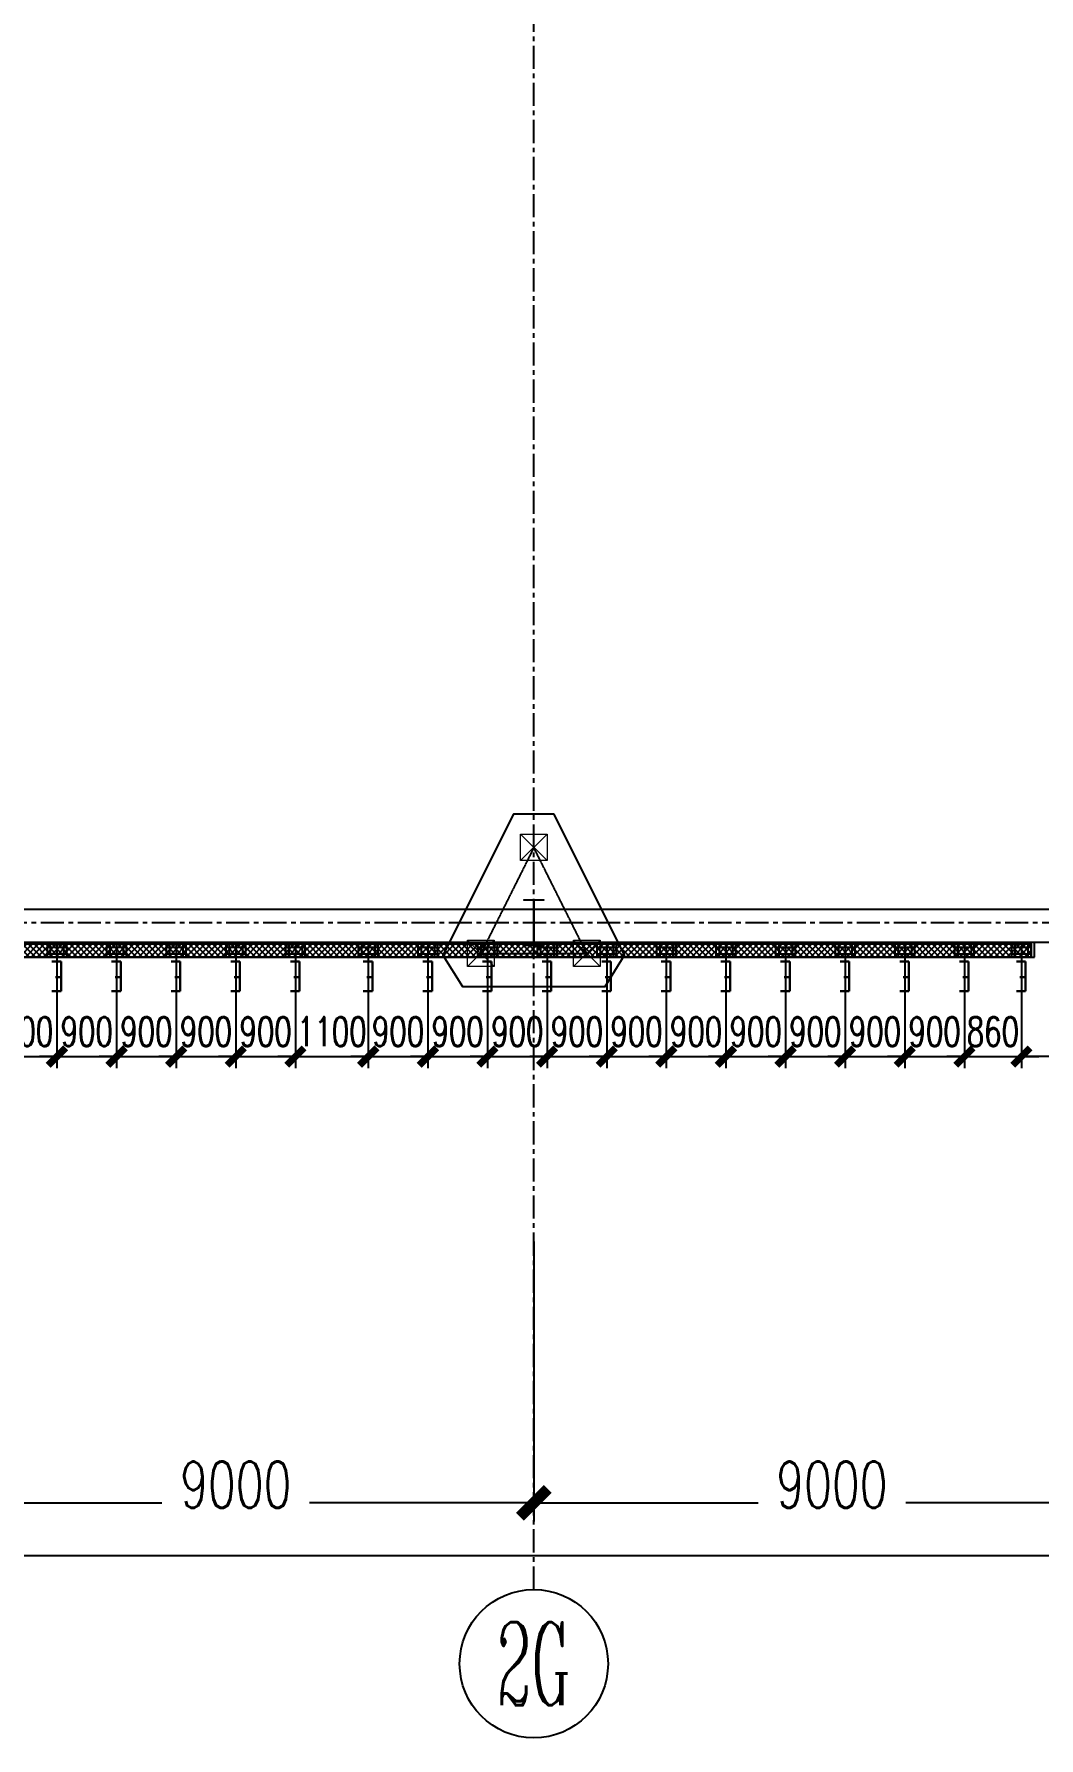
# Model space of a CAD drawing. Extents: x 782294 to 1727252, y -631030 to 17645.
# Drawn here: x 1113010 to 1128180, y -410193 to -384468 of the extents above; entities that cross this region are included whole.
import ezdxf
from ezdxf.enums import TextEntityAlignment as Align

# ---------------------------------------------------------------- set-up
doc = ezdxf.new("R2010")
doc.units = 0
doc.linetypes.add('CENTER', pattern=[2, 1.25, -0.25, 0.25, -0.25])
doc.layers.get('Defpoints').update_dxf_attribs({"color": 210})
for name, color, linetype in [('!ZN3-铝板幕墙-3', 3, 'Continuous'), ('2钢材断面', 2, 'Continuous'), ('30预埋件', 30, 'Continuous'), ('3符号', 3, 'Continuous'), ('40钢材投影', 40, 'Continuous'), ('ALT_CEN-0-30', 1, 'CENTER'), ('DIM', 173, 'Continuous'), ('DOTE', 1, 'CENTER'), ('S-BKL', 4, 'Continuous'), ('S-DOTE1', 140, 'CENTER'), ('S-HATCH1-W', 252, 'Continuous'), ('结构轮廓线', 1, 'Continuous')]:
    doc.layers.add(name, color=color, linetype=linetype)
doc.layers.add('S-col', color=2, linetype='Continuous', lineweight=0)
doc.layers.add('S-zhuang', color=1, linetype='Continuous', lineweight=0)
doc.styles.add('_TCH_AXIS', font='COMPLEX', dxfattribs={"bigfont": 'GBCBIG'})
doc.styles.add('DHTEXT-1', font='romans.shx', dxfattribs={"width": 0.7, "bigfont": 'chinese.shx'})
doc.dimstyles.new('ZN175', dxfattribs={"dimscale": 175, "dimtxt": 2.5, "dimasz": 1.5, "dimexe": 1, "dimexo": 2, "dimgap": 0.9, "dimtad": 1, "dimdec": 0, "dimdsep": 46, "dimtxsty": 'DHTEXT-1', "dimblk": 'ARCHTICK', "dimcen": 2.5, "dimclrd": 173, "dimclre": 173, "dimclrt": 7, "dimazin": 2, "dimtfac": 1, "dimtdec": 0, "dimtix": 1, "dimtmove": 2, "dimatfit": 3, "dimfxl": 0, "dimtolj": 1, "dimtzin": 0, "dimarcsym": 0})
doc.dimstyles.new('ZN280', dxfattribs={"dimscale": 280, "dimtxt": 2.5, "dimasz": 1.5, "dimexe": 1, "dimexo": 2, "dimgap": 0.9, "dimtad": 1, "dimdec": 0, "dimdsep": 46, "dimtxsty": 'DHTEXT-1', "dimblk": 'ARCHTICK', "dimcen": 2.5, "dimclrd": 173, "dimclre": 173, "dimclrt": 7, "dimazin": 2, "dimtfac": 1, "dimtdec": 0, "dimtix": 1, "dimtmove": 2, "dimatfit": 3, "dimfxl": 0, "dimarcsym": 0})

# ---------------------------------------------------------------- blocks, each defined once
blk = doc.blocks.new('_ArchTick')
at = {"color": 0, "linetype": 'ByBlock', "const_width": 0.4}
blk.add_lwpolyline([(-0.5, -0.5), (0.5, 0.5)], dxfattribs=at)
blk = doc.blocks.new('*D1446')
at = {"layer": 'Defpoints', "color": 0, "ltscale": 2800, "transparency": 16777216}
for p in [(93300, -4250), (102300, -4250), (102300, -8759)]:
    blk.add_point(p, dxfattribs=at)
at = {"layer": 'DIM', "color": 173, "linetype": 'ByBlock', "lineweight": -2, "ltscale": 2800, "transparency": 16777216}
for p, q in [((93300, -4810), (93300, -9039)), ((102300, -4810), (102300, -9039)), ((93300, -8759), (96685, -8759)), ((102300, -8759), (98915, -8759))]:
    blk.add_line(p, q, dxfattribs=at)
at = {"layer": 'DIM', "color": 173, "lineweight": -2, "ltscale": 2800, "transparency": 16777216, "xscale": 420, "yscale": 420, "zscale": 420, "rotation": 180}
blk.add_blockref('_ArchTick', (93300, -8759), dxfattribs=at)
at = {"layer": 'DIM', "color": 173, "lineweight": -2, "ltscale": 2800, "transparency": 16777216, "xscale": 420, "yscale": 420, "zscale": 420}
blk.add_blockref('_ArchTick', (102300, -8759), dxfattribs=at)
at = {"layer": 'DIM', "color": 7, "ltscale": 2800, "transparency": 16777216, "insert": (97800, -8484), "char_height": 700, "attachment_point": 5, "style": 'DHTEXT-1'}
blk.add_mtext('9000', dxfattribs=at)
blk = doc.blocks.new('*D1447')
at = {"layer": 'Defpoints', "color": 0, "ltscale": 2800, "transparency": 16777216}
for p in [(102300, -4250), (111300, -4250), (111300, -8759)]:
    blk.add_point(p, dxfattribs=at)
at = {"layer": 'DIM', "color": 173, "linetype": 'ByBlock', "lineweight": -2, "ltscale": 2800, "transparency": 16777216}
for p, q in [((102300, -4810), (102300, -9039)), ((111300, -4810), (111300, -9039)), ((102300, -8759), (105685, -8759)), ((111300, -8759), (107915, -8759))]:
    blk.add_line(p, q, dxfattribs=at)
at = {"layer": 'DIM', "color": 173, "lineweight": -2, "ltscale": 2800, "transparency": 16777216, "xscale": 420, "yscale": 420, "zscale": 420, "rotation": 180}
blk.add_blockref('_ArchTick', (102300, -8759), dxfattribs=at)
at = {"layer": 'DIM', "color": 173, "lineweight": -2, "ltscale": 2800, "transparency": 16777216, "xscale": 420, "yscale": 420, "zscale": 420}
blk.add_blockref('_ArchTick', (111300, -8759), dxfattribs=at)
at = {"layer": 'DIM', "color": 7, "ltscale": 2800, "transparency": 16777216, "insert": (106800, -8484), "char_height": 700, "attachment_point": 5, "style": 'DHTEXT-1'}
blk.add_mtext('9000', dxfattribs=at)
blk = doc.blocks.new('*D1427')
at = {"layer": 'Defpoints', "color": 0, "ltscale": 2800, "transparency": 16777216}
for p in [(0, -4350), (156300, -4350), (156300, -9559)]:
    blk.add_point(p, dxfattribs=at)
at = {"layer": 'DIM', "color": 173, "linetype": 'ByBlock', "lineweight": -2, "ltscale": 2800, "transparency": 16777216}
for p, q in [((0, -4910), (0, -9839)), ((156300, -4910), (156300, -9839)), ((0, -9559), (76553, -9559)), ((156300, -9559), (79647, -9559))]:
    blk.add_line(p, q, dxfattribs=at)
at = {"layer": 'DIM', "color": 173, "lineweight": -2, "ltscale": 2800, "transparency": 16777216, "xscale": 420, "yscale": 420, "zscale": 420, "rotation": 180}
blk.add_blockref('_ArchTick', (0, -9559), dxfattribs=at)
at = {"layer": 'DIM', "color": 173, "lineweight": -2, "ltscale": 2800, "transparency": 16777216, "xscale": 420, "yscale": 420, "zscale": 420}
blk.add_blockref('_ArchTick', (156300, -9559), dxfattribs=at)
at = {"layer": 'DIM', "color": 7, "ltscale": 2800, "transparency": 16777216, "insert": (78100, -9284), "char_height": 700, "attachment_point": 5, "style": 'DHTEXT-1'}
blk.add_mtext('156300', dxfattribs=at)
blk = doc.blocks.new('卓越-轴号')
blk.add_circle((0, 0), 4)
at = {"color": 0, "style": '_TCH_AXIS', "width": 1.041667, "flags": 8}
blk.add_attdef('A', text='', height=4.48, dxfattribs=at).set_placement((-2, -2.24), (2, -2.24), align=Align.FIT)
blk = doc.blocks.new('20250913105916')
at = {"layer": '结构轮廓线', "color": 1, "ltscale": 500}
for p, q in [((109860, -520), (109860, -300)), ((88640, -520), (109860, -520))]:
    blk.add_line(p, q, dxfattribs=at)
blk = doc.blocks.new('20250902145151')
at = {"layer": '2钢材断面'}
for p, q in [((150, 100), (-150, 100)), ((-150, 100), (-150, -100)), ((150, -100), (150, 100)), ((-150, -100), (150, -100))]:
    blk.add_line(p, q, dxfattribs=at)
at = {"layer": '40钢材投影'}
for centre, radius in [((-100, 50), 10), ((-100, 50), 5), ((0, 50), 10), ((0, 50), 5), ((100, 50), 10), ((100, 50), 5), ((-100, -50), 10), ((-100, -50), 5), ((0, -50), 10), ((0, -50), 5), ((100, -50), 10), ((100, -50), 5)]:
    blk.add_circle(centre, radius, dxfattribs=at)
at = {"layer": 'ALT_CEN-0-30', "ltscale": 20}
for p, q in [((-150, 50), (150, 50)), ((-100, 100), (-100, -100)), ((0, 100), (0, -100)), ((100, 100), (100, -100)), ((-150, -50), (150, -50))]:
    blk.add_line(p, q, dxfattribs=at)
blk = doc.blocks.new('20250912153858')
at = {"ltscale": 50}
blk.add_blockref('20250902145151', (0, 100), dxfattribs=at)
at = {"layer": '30预埋件', "style": 'DHTEXT-1', "text_generation_flag": 6, "width": 0.55}
blk.add_attdef('B', (105, -65), '', height=450, dxfattribs=at)
blk = doc.blocks.new('20250913102643')
at = {"layer": '结构轮廓线', "ltscale": 500}
for p in [(95100, -520), (96000, -520), (96900, -520), (97800, -520), (98700, -520), (99800, -520), (100700, -520), (101600, -520), (102500, -520), (103400, -520), (104300, -520), (105200, -520), (106100, -520), (107000, -520), (107900, -520), (108800, -520), (109660, -520)]:
    blk.add_blockref('20250912153858', p, dxfattribs=at).add_auto_attribs({'B': 'E'})
blk = doc.blocks.new('*D838')
at = {"layer": 'Defpoints', "color": 0, "ltscale": 1750, "transparency": 16777216}
for p in [(1127055, -397877), (1127915, -397877), (1127915, -399906)]:
    blk.add_point(p, dxfattribs=at)
at = {"layer": 'DIM', "color": 173, "linetype": 'ByBlock', "lineweight": -2, "ltscale": 1750, "transparency": 16777216}
for p, q in [((1127055, -398227), (1127055, -400081)), ((1127915, -398227), (1127915, -400081)), ((1127055, -399906), (1126792, -399906)), ((1127055, -399906), (1127915, -399906)), ((1127915, -399906), (1128177, -399906))]:
    blk.add_line(p, q, dxfattribs=at)
at = {"layer": 'DIM', "color": 173, "lineweight": -2, "ltscale": 1750, "transparency": 16777216, "xscale": 262.5, "yscale": 262.5, "zscale": 262.5}
blk.add_blockref('_ArchTick', (1127055, -399906), dxfattribs=at)
at = {"layer": 'DIM', "color": 173, "lineweight": -2, "ltscale": 1750, "transparency": 16777216, "xscale": 262.5, "yscale": 262.5, "zscale": 262.5, "rotation": 180}
blk.add_blockref('_ArchTick', (1127915, -399906), dxfattribs=at)
at = {"layer": 'DIM', "color": 7, "ltscale": 1750, "transparency": 16777216, "insert": (1127485, -399529), "char_height": 437.5, "attachment_point": 5, "style": 'DHTEXT-1'}
blk.add_mtext('\\A1;860', dxfattribs=at)
blk = doc.blocks.new('*D839')
at = {"layer": 'Defpoints', "color": 0, "ltscale": 1750, "transparency": 16777216}
for p in [(1126155, -397877), (1127055, -397877), (1127055, -399906)]:
    blk.add_point(p, dxfattribs=at)
at = {"layer": 'DIM', "color": 173, "linetype": 'ByBlock', "lineweight": -2, "ltscale": 1750, "transparency": 16777216}
for p, q in [((1126155, -398227), (1126155, -400081)), ((1127055, -398227), (1127055, -400081)), ((1126155, -399906), (1125892, -399906)), ((1126155, -399906), (1127055, -399906)), ((1127055, -399906), (1127317, -399906))]:
    blk.add_line(p, q, dxfattribs=at)
at = {"layer": 'DIM', "color": 173, "lineweight": -2, "ltscale": 1750, "transparency": 16777216, "xscale": 262.5, "yscale": 262.5, "zscale": 262.5}
blk.add_blockref('_ArchTick', (1126155, -399906), dxfattribs=at)
at = {"layer": 'DIM', "color": 173, "lineweight": -2, "ltscale": 1750, "transparency": 16777216, "xscale": 262.5, "yscale": 262.5, "zscale": 262.5, "rotation": 180}
blk.add_blockref('_ArchTick', (1127055, -399906), dxfattribs=at)
at = {"layer": 'DIM', "color": 7, "ltscale": 1750, "transparency": 16777216, "insert": (1126605, -399529), "char_height": 437.5, "attachment_point": 5, "style": 'DHTEXT-1'}
blk.add_mtext('\\A1;900', dxfattribs=at)
blk = doc.blocks.new('*D840')
at = {"layer": 'Defpoints', "color": 0, "ltscale": 1750, "transparency": 16777216}
for p in [(1125255, -397877), (1126155, -397877), (1126155, -399906)]:
    blk.add_point(p, dxfattribs=at)
at = {"layer": 'DIM', "color": 173, "linetype": 'ByBlock', "lineweight": -2, "ltscale": 1750, "transparency": 16777216}
for p, q in [((1125255, -398227), (1125255, -400081)), ((1126155, -398227), (1126155, -400081)), ((1125255, -399906), (1124992, -399906)), ((1125255, -399906), (1126155, -399906)), ((1126155, -399906), (1126417, -399906))]:
    blk.add_line(p, q, dxfattribs=at)
at = {"layer": 'DIM', "color": 173, "lineweight": -2, "ltscale": 1750, "transparency": 16777216, "xscale": 262.5, "yscale": 262.5, "zscale": 262.5}
blk.add_blockref('_ArchTick', (1125255, -399906), dxfattribs=at)
at = {"layer": 'DIM', "color": 173, "lineweight": -2, "ltscale": 1750, "transparency": 16777216, "xscale": 262.5, "yscale": 262.5, "zscale": 262.5, "rotation": 180}
blk.add_blockref('_ArchTick', (1126155, -399906), dxfattribs=at)
at = {"layer": 'DIM', "color": 7, "ltscale": 1750, "transparency": 16777216, "insert": (1125705, -399529), "char_height": 437.5, "attachment_point": 5, "style": 'DHTEXT-1'}
blk.add_mtext('\\A1;900', dxfattribs=at)
blk = doc.blocks.new('*D841')
at = {"layer": 'Defpoints', "color": 0, "ltscale": 1750, "transparency": 16777216}
for p in [(1124355, -397877), (1125255, -397877), (1125255, -399906)]:
    blk.add_point(p, dxfattribs=at)
at = {"layer": 'DIM', "color": 173, "linetype": 'ByBlock', "lineweight": -2, "ltscale": 1750, "transparency": 16777216}
for p, q in [((1124355, -398227), (1124355, -400081)), ((1125255, -398227), (1125255, -400081)), ((1124355, -399906), (1124092, -399906)), ((1124355, -399906), (1125255, -399906)), ((1125255, -399906), (1125517, -399906))]:
    blk.add_line(p, q, dxfattribs=at)
at = {"layer": 'DIM', "color": 173, "lineweight": -2, "ltscale": 1750, "transparency": 16777216, "xscale": 262.5, "yscale": 262.5, "zscale": 262.5}
blk.add_blockref('_ArchTick', (1124355, -399906), dxfattribs=at)
at = {"layer": 'DIM', "color": 173, "lineweight": -2, "ltscale": 1750, "transparency": 16777216, "xscale": 262.5, "yscale": 262.5, "zscale": 262.5, "rotation": 180}
blk.add_blockref('_ArchTick', (1125255, -399906), dxfattribs=at)
at = {"layer": 'DIM', "color": 7, "ltscale": 1750, "transparency": 16777216, "insert": (1124805, -399529), "char_height": 437.5, "attachment_point": 5, "style": 'DHTEXT-1'}
blk.add_mtext('\\A1;900', dxfattribs=at)
blk = doc.blocks.new('*D842')
at = {"layer": 'Defpoints', "color": 0, "ltscale": 1750, "transparency": 16777216}
for p in [(1123455, -397877), (1124355, -397877), (1124355, -399906)]:
    blk.add_point(p, dxfattribs=at)
at = {"layer": 'DIM', "color": 173, "linetype": 'ByBlock', "lineweight": -2, "ltscale": 1750, "transparency": 16777216}
for p, q in [((1123455, -398227), (1123455, -400081)), ((1124355, -398227), (1124355, -400081)), ((1123455, -399906), (1123192, -399906)), ((1123455, -399906), (1124355, -399906)), ((1124355, -399906), (1124617, -399906))]:
    blk.add_line(p, q, dxfattribs=at)
at = {"layer": 'DIM', "color": 173, "lineweight": -2, "ltscale": 1750, "transparency": 16777216, "xscale": 262.5, "yscale": 262.5, "zscale": 262.5}
blk.add_blockref('_ArchTick', (1123455, -399906), dxfattribs=at)
at = {"layer": 'DIM', "color": 173, "lineweight": -2, "ltscale": 1750, "transparency": 16777216, "xscale": 262.5, "yscale": 262.5, "zscale": 262.5, "rotation": 180}
blk.add_blockref('_ArchTick', (1124355, -399906), dxfattribs=at)
at = {"layer": 'DIM', "color": 7, "ltscale": 1750, "transparency": 16777216, "insert": (1123905, -399529), "char_height": 437.5, "attachment_point": 5, "style": 'DHTEXT-1'}
blk.add_mtext('\\A1;900', dxfattribs=at)
blk = doc.blocks.new('*D843')
at = {"layer": 'Defpoints', "color": 0, "ltscale": 1750, "transparency": 16777216}
for p in [(1122555, -397877), (1123455, -397877), (1123455, -399906)]:
    blk.add_point(p, dxfattribs=at)
at = {"layer": 'DIM', "color": 173, "linetype": 'ByBlock', "lineweight": -2, "ltscale": 1750, "transparency": 16777216}
for p, q in [((1122555, -398227), (1122555, -400081)), ((1123455, -398227), (1123455, -400081)), ((1122555, -399906), (1122292, -399906)), ((1122555, -399906), (1123455, -399906)), ((1123455, -399906), (1123717, -399906))]:
    blk.add_line(p, q, dxfattribs=at)
at = {"layer": 'DIM', "color": 173, "lineweight": -2, "ltscale": 1750, "transparency": 16777216, "xscale": 262.5, "yscale": 262.5, "zscale": 262.5}
blk.add_blockref('_ArchTick', (1122555, -399906), dxfattribs=at)
at = {"layer": 'DIM', "color": 173, "lineweight": -2, "ltscale": 1750, "transparency": 16777216, "xscale": 262.5, "yscale": 262.5, "zscale": 262.5, "rotation": 180}
blk.add_blockref('_ArchTick', (1123455, -399906), dxfattribs=at)
at = {"layer": 'DIM', "color": 7, "ltscale": 1750, "transparency": 16777216, "insert": (1123005, -399529), "char_height": 437.5, "attachment_point": 5, "style": 'DHTEXT-1'}
blk.add_mtext('\\A1;900', dxfattribs=at)
blk = doc.blocks.new('*D844')
at = {"layer": 'Defpoints', "color": 0, "ltscale": 1750, "transparency": 16777216}
for p in [(1121655, -397877), (1122555, -397877), (1122555, -399906)]:
    blk.add_point(p, dxfattribs=at)
at = {"layer": 'DIM', "color": 173, "linetype": 'ByBlock', "lineweight": -2, "ltscale": 1750, "transparency": 16777216}
for p, q in [((1121655, -398227), (1121655, -400081)), ((1122555, -398227), (1122555, -400081)), ((1121655, -399906), (1121392, -399906)), ((1121655, -399906), (1122555, -399906)), ((1122555, -399906), (1122817, -399906))]:
    blk.add_line(p, q, dxfattribs=at)
at = {"layer": 'DIM', "color": 173, "lineweight": -2, "ltscale": 1750, "transparency": 16777216, "xscale": 262.5, "yscale": 262.5, "zscale": 262.5}
blk.add_blockref('_ArchTick', (1121655, -399906), dxfattribs=at)
at = {"layer": 'DIM', "color": 173, "lineweight": -2, "ltscale": 1750, "transparency": 16777216, "xscale": 262.5, "yscale": 262.5, "zscale": 262.5, "rotation": 180}
blk.add_blockref('_ArchTick', (1122555, -399906), dxfattribs=at)
at = {"layer": 'DIM', "color": 7, "ltscale": 1750, "transparency": 16777216, "insert": (1122105, -399529), "char_height": 437.5, "attachment_point": 5, "style": 'DHTEXT-1'}
blk.add_mtext('\\A1;900', dxfattribs=at)
blk = doc.blocks.new('*D845')
at = {"layer": 'Defpoints', "color": 0, "ltscale": 1750, "transparency": 16777216}
for p in [(1120755, -397877), (1121655, -397877), (1121655, -399906)]:
    blk.add_point(p, dxfattribs=at)
at = {"layer": 'DIM', "color": 173, "linetype": 'ByBlock', "lineweight": -2, "ltscale": 1750, "transparency": 16777216}
for p, q in [((1120755, -398227), (1120755, -400081)), ((1121655, -398227), (1121655, -400081)), ((1120755, -399906), (1120492, -399906)), ((1120755, -399906), (1121655, -399906)), ((1121655, -399906), (1121917, -399906))]:
    blk.add_line(p, q, dxfattribs=at)
at = {"layer": 'DIM', "color": 173, "lineweight": -2, "ltscale": 1750, "transparency": 16777216, "xscale": 262.5, "yscale": 262.5, "zscale": 262.5}
blk.add_blockref('_ArchTick', (1120755, -399906), dxfattribs=at)
at = {"layer": 'DIM', "color": 173, "lineweight": -2, "ltscale": 1750, "transparency": 16777216, "xscale": 262.5, "yscale": 262.5, "zscale": 262.5, "rotation": 180}
blk.add_blockref('_ArchTick', (1121655, -399906), dxfattribs=at)
at = {"layer": 'DIM', "color": 7, "ltscale": 1750, "transparency": 16777216, "insert": (1121205, -399529), "char_height": 437.5, "attachment_point": 5, "style": 'DHTEXT-1'}
blk.add_mtext('\\A1;900', dxfattribs=at)
blk = doc.blocks.new('*D846')
at = {"layer": 'Defpoints', "color": 0, "ltscale": 1750, "transparency": 16777216}
for p in [(1119855, -397877), (1120755, -397877), (1120755, -399906)]:
    blk.add_point(p, dxfattribs=at)
at = {"layer": 'DIM', "color": 173, "linetype": 'ByBlock', "lineweight": -2, "ltscale": 1750, "transparency": 16777216}
for p, q in [((1119855, -398227), (1119855, -400081)), ((1120755, -398227), (1120755, -400081)), ((1119855, -399906), (1119592, -399906)), ((1119855, -399906), (1120755, -399906)), ((1120755, -399906), (1121017, -399906))]:
    blk.add_line(p, q, dxfattribs=at)
at = {"layer": 'DIM', "color": 173, "lineweight": -2, "ltscale": 1750, "transparency": 16777216, "xscale": 262.5, "yscale": 262.5, "zscale": 262.5}
blk.add_blockref('_ArchTick', (1119855, -399906), dxfattribs=at)
at = {"layer": 'DIM', "color": 173, "lineweight": -2, "ltscale": 1750, "transparency": 16777216, "xscale": 262.5, "yscale": 262.5, "zscale": 262.5, "rotation": 180}
blk.add_blockref('_ArchTick', (1120755, -399906), dxfattribs=at)
at = {"layer": 'DIM', "color": 7, "ltscale": 1750, "transparency": 16777216, "insert": (1120305, -399529), "char_height": 437.5, "attachment_point": 5, "style": 'DHTEXT-1'}
blk.add_mtext('\\A1;900', dxfattribs=at)
blk = doc.blocks.new('*D847')
at = {"layer": 'Defpoints', "color": 0, "ltscale": 1750, "transparency": 16777216}
for p in [(1118955, -397877), (1119855, -397877), (1119855, -399906)]:
    blk.add_point(p, dxfattribs=at)
at = {"layer": 'DIM', "color": 173, "linetype": 'ByBlock', "lineweight": -2, "ltscale": 1750, "transparency": 16777216}
for p, q in [((1118955, -398227), (1118955, -400081)), ((1119855, -398227), (1119855, -400081)), ((1118955, -399906), (1118692, -399906)), ((1118955, -399906), (1119855, -399906)), ((1119855, -399906), (1120117, -399906))]:
    blk.add_line(p, q, dxfattribs=at)
at = {"layer": 'DIM', "color": 173, "lineweight": -2, "ltscale": 1750, "transparency": 16777216, "xscale": 262.5, "yscale": 262.5, "zscale": 262.5}
blk.add_blockref('_ArchTick', (1118955, -399906), dxfattribs=at)
at = {"layer": 'DIM', "color": 173, "lineweight": -2, "ltscale": 1750, "transparency": 16777216, "xscale": 262.5, "yscale": 262.5, "zscale": 262.5, "rotation": 180}
blk.add_blockref('_ArchTick', (1119855, -399906), dxfattribs=at)
at = {"layer": 'DIM', "color": 7, "ltscale": 1750, "transparency": 16777216, "insert": (1119405, -399529), "char_height": 437.5, "attachment_point": 5, "style": 'DHTEXT-1'}
blk.add_mtext('\\A1;900', dxfattribs=at)
blk = doc.blocks.new('*D848')
at = {"layer": 'Defpoints', "color": 0, "ltscale": 1750, "transparency": 16777216}
for p in [(1118055, -397877), (1118955, -397877), (1118955, -399906)]:
    blk.add_point(p, dxfattribs=at)
at = {"layer": 'DIM', "color": 173, "linetype": 'ByBlock', "lineweight": -2, "ltscale": 1750, "transparency": 16777216}
for p, q in [((1118055, -398227), (1118055, -400081)), ((1118955, -398227), (1118955, -400081)), ((1118055, -399906), (1117792, -399906)), ((1118055, -399906), (1118955, -399906)), ((1118955, -399906), (1119217, -399906))]:
    blk.add_line(p, q, dxfattribs=at)
at = {"layer": 'DIM', "color": 173, "lineweight": -2, "ltscale": 1750, "transparency": 16777216, "xscale": 262.5, "yscale": 262.5, "zscale": 262.5}
blk.add_blockref('_ArchTick', (1118055, -399906), dxfattribs=at)
at = {"layer": 'DIM', "color": 173, "lineweight": -2, "ltscale": 1750, "transparency": 16777216, "xscale": 262.5, "yscale": 262.5, "zscale": 262.5, "rotation": 180}
blk.add_blockref('_ArchTick', (1118955, -399906), dxfattribs=at)
at = {"layer": 'DIM', "color": 7, "ltscale": 1750, "transparency": 16777216, "insert": (1118505, -399529), "char_height": 437.5, "attachment_point": 5, "style": 'DHTEXT-1'}
blk.add_mtext('\\A1;900', dxfattribs=at)
blk = doc.blocks.new('*D849')
at = {"layer": 'Defpoints', "color": 0, "ltscale": 1750, "transparency": 16777216}
for p in [(1116955, -397877), (1118055, -397877), (1118055, -399906)]:
    blk.add_point(p, dxfattribs=at)
at = {"layer": 'DIM', "color": 173, "linetype": 'ByBlock', "lineweight": -2, "ltscale": 1750, "transparency": 16777216}
for p, q in [((1116955, -398227), (1116955, -400081)), ((1118055, -398227), (1118055, -400081)), ((1116955, -399906), (1116692, -399906)), ((1116955, -399906), (1118055, -399906)), ((1118055, -399906), (1118317, -399906))]:
    blk.add_line(p, q, dxfattribs=at)
at = {"layer": 'DIM', "color": 173, "lineweight": -2, "ltscale": 1750, "transparency": 16777216, "xscale": 262.5, "yscale": 262.5, "zscale": 262.5}
blk.add_blockref('_ArchTick', (1116955, -399906), dxfattribs=at)
at = {"layer": 'DIM', "color": 173, "lineweight": -2, "ltscale": 1750, "transparency": 16777216, "xscale": 262.5, "yscale": 262.5, "zscale": 262.5, "rotation": 180}
blk.add_blockref('_ArchTick', (1118055, -399906), dxfattribs=at)
at = {"layer": 'DIM', "color": 7, "ltscale": 1750, "transparency": 16777216, "insert": (1117505, -399529), "char_height": 437.5, "attachment_point": 5, "style": 'DHTEXT-1'}
blk.add_mtext('\\A1;1100', dxfattribs=at)
blk = doc.blocks.new('*D850')
at = {"layer": 'Defpoints', "color": 0, "ltscale": 1750, "transparency": 16777216}
for p in [(1116055, -397877), (1116955, -397877), (1116955, -399906)]:
    blk.add_point(p, dxfattribs=at)
at = {"layer": 'DIM', "color": 173, "linetype": 'ByBlock', "lineweight": -2, "ltscale": 1750, "transparency": 16777216}
for p, q in [((1116055, -398227), (1116055, -400081)), ((1116955, -398227), (1116955, -400081)), ((1116055, -399906), (1115792, -399906)), ((1116055, -399906), (1116955, -399906)), ((1116955, -399906), (1117217, -399906))]:
    blk.add_line(p, q, dxfattribs=at)
at = {"layer": 'DIM', "color": 173, "lineweight": -2, "ltscale": 1750, "transparency": 16777216, "xscale": 262.5, "yscale": 262.5, "zscale": 262.5}
blk.add_blockref('_ArchTick', (1116055, -399906), dxfattribs=at)
at = {"layer": 'DIM', "color": 173, "lineweight": -2, "ltscale": 1750, "transparency": 16777216, "xscale": 262.5, "yscale": 262.5, "zscale": 262.5, "rotation": 180}
blk.add_blockref('_ArchTick', (1116955, -399906), dxfattribs=at)
at = {"layer": 'DIM', "color": 7, "ltscale": 1750, "transparency": 16777216, "insert": (1116505, -399529), "char_height": 437.5, "attachment_point": 5, "style": 'DHTEXT-1'}
blk.add_mtext('\\A1;900', dxfattribs=at)
blk = doc.blocks.new('*D851')
at = {"layer": 'Defpoints', "color": 0, "ltscale": 1750, "transparency": 16777216}
for p in [(1115155, -397877), (1116055, -397877), (1116055, -399906)]:
    blk.add_point(p, dxfattribs=at)
at = {"layer": 'DIM', "color": 173, "linetype": 'ByBlock', "lineweight": -2, "ltscale": 1750, "transparency": 16777216}
for p, q in [((1115155, -398227), (1115155, -400081)), ((1116055, -398227), (1116055, -400081)), ((1115155, -399906), (1114892, -399906)), ((1115155, -399906), (1116055, -399906)), ((1116055, -399906), (1116317, -399906))]:
    blk.add_line(p, q, dxfattribs=at)
at = {"layer": 'DIM', "color": 173, "lineweight": -2, "ltscale": 1750, "transparency": 16777216, "xscale": 262.5, "yscale": 262.5, "zscale": 262.5}
blk.add_blockref('_ArchTick', (1115155, -399906), dxfattribs=at)
at = {"layer": 'DIM', "color": 173, "lineweight": -2, "ltscale": 1750, "transparency": 16777216, "xscale": 262.5, "yscale": 262.5, "zscale": 262.5, "rotation": 180}
blk.add_blockref('_ArchTick', (1116055, -399906), dxfattribs=at)
at = {"layer": 'DIM', "color": 7, "ltscale": 1750, "transparency": 16777216, "insert": (1115605, -399529), "char_height": 437.5, "attachment_point": 5, "style": 'DHTEXT-1'}
blk.add_mtext('\\A1;900', dxfattribs=at)
blk = doc.blocks.new('*D852')
at = {"layer": 'Defpoints', "color": 0, "ltscale": 1750, "transparency": 16777216}
for p in [(1114255, -397877), (1115155, -397877), (1115155, -399906)]:
    blk.add_point(p, dxfattribs=at)
at = {"layer": 'DIM', "color": 173, "linetype": 'ByBlock', "lineweight": -2, "ltscale": 1750, "transparency": 16777216}
for p, q in [((1114255, -398227), (1114255, -400081)), ((1115155, -398227), (1115155, -400081)), ((1114255, -399906), (1113992, -399906)), ((1114255, -399906), (1115155, -399906)), ((1115155, -399906), (1115417, -399906))]:
    blk.add_line(p, q, dxfattribs=at)
at = {"layer": 'DIM', "color": 173, "lineweight": -2, "ltscale": 1750, "transparency": 16777216, "xscale": 262.5, "yscale": 262.5, "zscale": 262.5}
blk.add_blockref('_ArchTick', (1114255, -399906), dxfattribs=at)
at = {"layer": 'DIM', "color": 173, "lineweight": -2, "ltscale": 1750, "transparency": 16777216, "xscale": 262.5, "yscale": 262.5, "zscale": 262.5, "rotation": 180}
blk.add_blockref('_ArchTick', (1115155, -399906), dxfattribs=at)
at = {"layer": 'DIM', "color": 7, "ltscale": 1750, "transparency": 16777216, "insert": (1114705, -399529), "char_height": 437.5, "attachment_point": 5, "style": 'DHTEXT-1'}
blk.add_mtext('\\A1;900', dxfattribs=at)
blk = doc.blocks.new('*D853')
at = {"layer": 'Defpoints', "color": 0, "ltscale": 1750, "transparency": 16777216}
for p in [(1113355, -397877), (1114255, -397877), (1114255, -399906)]:
    blk.add_point(p, dxfattribs=at)
at = {"layer": 'DIM', "color": 173, "linetype": 'ByBlock', "lineweight": -2, "ltscale": 1750, "transparency": 16777216}
for p, q in [((1113355, -398227), (1113355, -400081)), ((1114255, -398227), (1114255, -400081)), ((1113355, -399906), (1113092, -399906)), ((1113355, -399906), (1114255, -399906)), ((1114255, -399906), (1114517, -399906))]:
    blk.add_line(p, q, dxfattribs=at)
at = {"layer": 'DIM', "color": 173, "lineweight": -2, "ltscale": 1750, "transparency": 16777216, "xscale": 262.5, "yscale": 262.5, "zscale": 262.5}
blk.add_blockref('_ArchTick', (1113355, -399906), dxfattribs=at)
at = {"layer": 'DIM', "color": 173, "lineweight": -2, "ltscale": 1750, "transparency": 16777216, "xscale": 262.5, "yscale": 262.5, "zscale": 262.5, "rotation": 180}
blk.add_blockref('_ArchTick', (1114255, -399906), dxfattribs=at)
at = {"layer": 'DIM', "color": 7, "ltscale": 1750, "transparency": 16777216, "insert": (1113805, -399529), "char_height": 437.5, "attachment_point": 5, "style": 'DHTEXT-1'}
blk.add_mtext('\\A1;900', dxfattribs=at)
blk = doc.blocks.new('*D854')
at = {"layer": 'Defpoints', "color": 0, "ltscale": 1750, "transparency": 16777216}
for p in [(1112455, -397877), (1113355, -397877), (1113355, -399906)]:
    blk.add_point(p, dxfattribs=at)
at = {"layer": 'DIM', "color": 173, "linetype": 'ByBlock', "lineweight": -2, "ltscale": 1750, "transparency": 16777216}
for p, q in [((1112455, -398227), (1112455, -400081)), ((1113355, -398227), (1113355, -400081)), ((1112455, -399906), (1112192, -399906)), ((1112455, -399906), (1113355, -399906)), ((1113355, -399906), (1113617, -399906))]:
    blk.add_line(p, q, dxfattribs=at)
at = {"layer": 'DIM', "color": 173, "lineweight": -2, "ltscale": 1750, "transparency": 16777216, "xscale": 262.5, "yscale": 262.5, "zscale": 262.5}
blk.add_blockref('_ArchTick', (1112455, -399906), dxfattribs=at)
at = {"layer": 'DIM', "color": 173, "lineweight": -2, "ltscale": 1750, "transparency": 16777216, "xscale": 262.5, "yscale": 262.5, "zscale": 262.5, "rotation": 180}
blk.add_blockref('_ArchTick', (1113355, -399906), dxfattribs=at)
at = {"layer": 'DIM', "color": 7, "ltscale": 1750, "transparency": 16777216, "insert": (1112905, -399529), "char_height": 437.5, "attachment_point": 5, "style": 'DHTEXT-1'}
blk.add_mtext('\\A1;900', dxfattribs=at)
blk = doc.blocks.new('*D1478')
at = {"layer": 'Defpoints', "color": 0, "ltscale": 1750, "transparency": 16777216}
for p in [(1127915, -397877), (1130295, -397877), (1127915, -399906)]:
    blk.add_point(p, dxfattribs=at)
at = {"layer": 'DIM', "color": 173, "linetype": 'ByBlock', "lineweight": -2, "ltscale": 1750, "transparency": 16777216}
for p, q in [((1127915, -398227), (1127915, -400081)), ((1130295, -398227), (1130295, -400081)), ((1130295, -399906), (1127915, -399906))]:
    blk.add_line(p, q, dxfattribs=at)
at = {"layer": 'DIM', "color": 173, "lineweight": -2, "ltscale": 1750, "transparency": 16777216, "xscale": 262.5, "yscale": 262.5, "zscale": 262.5, "rotation": 180}
blk.add_blockref('_ArchTick', (1127915, -399906), dxfattribs=at)
at = {"layer": 'DIM', "color": 173, "lineweight": -2, "ltscale": 1750, "transparency": 16777216, "xscale": 262.5, "yscale": 262.5, "zscale": 262.5}
blk.add_blockref('_ArchTick', (1130295, -399906), dxfattribs=at)
at = {"layer": 'DIM', "color": 7, "ltscale": 1750, "transparency": 16777216, "insert": (1129105, -399529), "char_height": 437.5, "attachment_point": 5, "style": 'DHTEXT-1'}
blk.add_mtext('\\A1;2380', dxfattribs=at)
blk = doc.blocks.new('20250922145540')
at = {"layer": 'S-col'}
blk.add_lwpolyline([(-195790, 766820), (-195490, 766820), (-195490, 766808), (-195636, 766808), (-195636, 766132), (-195490, 766132), (-195490, 766120), (-195790, 766120), (-195790, 766132), (-195644, 766132), (-195644, 766808), (-195790, 766808)], close=True, dxfattribs=at)
blk = doc.blocks.new('S-ZHUANG-400')
at = {"layer": 'S-zhuang'}
for p, q in [((200, -200), (-200, 200)), ((-200, -200), (200, 200))]:
    blk.add_line(p, q, dxfattribs=at)
blk.add_lwpolyline([(-200, 200), (200, 200), (200, -200), (-200, -200)], close=True, dxfattribs=at)
blk = doc.blocks.new('CT3')
at = {"layer": 'S-DOTE1', "ltscale": 0.25}
for p, q in [((-101758, -257494), (-101758, -257614)), ((-101698, -257554), (-101818, -257554))]:
    blk.add_line(p, q, dxfattribs=at)
at = {"layer": 'S-DOTE1', "linetype": 'CENTER', "ltscale": 0.25}
blk.add_lwpolyline([(-100958, -258016), (-101758, -256416), (-102558, -258016)], close=True, dxfattribs=at)
at = {"layer": 'S-HATCH1-W'}
blk.add_lwpolyline([(-101449, -255916), (-102067, -255916), (-103130, -258042), (-102837, -258516), (-100680, -258516), (-100387, -258042)], close=True, dxfattribs=at)
at = {"layer": 'S-zhuang', "rotation": 90}
for p in [(-101758, -256416), (-102558, -258016), (-100958, -258016)]:
    blk.add_blockref('S-ZHUANG-400', p, dxfattribs=at)
blk = doc.blocks.new('A$C8df6222d')
at = {"layer": 'S-HATCH1-W'}
h = blk.add_hatch(dxfattribs=at)
h.set_pattern_fill('ANSI37', color=256, scale=20)
h.set_pattern_definition([(45, (267058.46, 255298.27), (-44.90128, 44.90128), []), (135, (267058.46, 255298.27), (-44.90128, -44.90128), [])])
h.paths.add_polyline_path([(88690, -320), (109810, -320), (109810, -520), (88690, -520)])
at = {"layer": 'S-BKL'}
blk.add_line((156304, -300), (-4, -300), dxfattribs=at)
blk.add_lwpolyline([(156304, 200), (-4, 200)], dxfattribs=at)
at = {"layer": 'S-HATCH1-W'}
blk.add_lwpolyline([(88690, -320), (109810, -320), (109810, -520), (88690, -520)], close=True, dxfattribs=at)
blk.add_blockref('20250922145540', (297940, -766470))
at = {"layer": 'S-zhuang'}
blk.add_blockref('CT3', (204058, 257554), dxfattribs=at)
blk = doc.blocks.new('20250821100646')
at = {"layer": 'DOTE', "ltscale": 280}
for p, q in [((102300, -10067.4), (102300, 92720)), ((165204.2, 0), (-11095.8, 0))]:
    blk.add_line(p, q, dxfattribs=at)
at = {"layer": '3符号', "color": 7}
ref = blk.add_blockref('卓越-轴号', (102300, -11187.4), dxfattribs=dict(at, xscale=280, yscale=280, zscale=280))
ref.add_attrib('A', '2G', dxfattribs={"layer": '0', "color": 0, "height": 1254.4, "style": '_TCH_AXIS', "width": 0.493421}).set_placement((101740, -11814.6), (102860, -11814.6), align=Align.FIT)
at = {"layer": 'DIM', "ltscale": 2800}
for base, p1, p2, picture, middle in [((156300, -9558.7), (0, -4350), (156300, -4350), '*D1427', (78100, -9283.7)), ((102300, -8758.7), (93300, -4250), (102300, -4250), '*D1446', (97800, -8483.7)), ((111300, -8758.7), (102300, -4250), (111300, -4250), '*D1447', (106800, -8483.7))]:
    dim = blk.add_linear_dim(base=base, p1=p1, p2=p2, angle=0, dimstyle='ZN280', dxfattribs=at)
    dim.commit()
    dim.dimension.update_dxf_attribs({"geometry": picture, "text_midpoint": middle, "dimtype": 129})

msp = doc.modelspace()

# ---------------------------------------------------------------- block references
at = {"layer": '!ZN3-铝板幕墙-3', "ltscale": 1750}
msp.add_blockref('A$C8df6222d', (1018254.9, -397885.7), dxfattribs=at)
at = {"layer": 'DIM', "ltscale": 1500}
msp.add_blockref('20250821100646', (1018254.9, -397885.7), dxfattribs=at)
at = {"layer": '结构轮廓线', "ltscale": 500}
for name in ['20250913105916', '20250913102643']:
    msp.add_blockref(name, (1018254.9, -397885.7), dxfattribs=at)

# ---------------------------------------------------------------- dimensions: what is measured, and where the dimension line sits
at = {"layer": 'DIM', "ltscale": 1750}
for base, p1, p2, picture, middle in [((1113354.9, -399905.7), (1112454.9, -397876.9), (1113354.9, -397876.9), '*D854', (1112904.9, -399529.5)), ((1114254.9, -399905.7), (1113354.9, -397876.9), (1114254.9, -397876.9), '*D853', (1113804.9, -399529.5)), ((1115154.9, -399905.7), (1114254.9, -397876.9), (1115154.9, -397876.9), '*D852', (1114704.9, -399529.5)), ((1116054.9, -399905.7), (1115154.9, -397876.9), (1116054.9, -397876.9), '*D851', (1115604.9, -399529.5)), ((1116954.9, -399905.7), (1116054.9, -397876.9), (1116954.9, -397876.9), '*D850', (1116504.9, -399529.5)), ((1118054.9, -399905.7), (1116954.9, -397876.9), (1118054.9, -397876.9), '*D849', (1117504.9, -399529.5)), ((1118954.9, -399905.7), (1118054.9, -397876.9), (1118954.9, -397876.9), '*D848', (1118504.9, -399529.5)), ((1119854.9, -399905.7), (1118954.9, -397876.9), (1119854.9, -397876.9), '*D847', (1119404.9, -399529.5)), ((1120754.9, -399905.7), (1119854.9, -397876.9), (1120754.9, -397876.9), '*D846', (1120304.9, -399529.5)), ((1121654.9, -399905.7), (1120754.9, -397876.9), (1121654.9, -397876.9), '*D845', (1121204.9, -399529.5)), ((1122554.9, -399905.7), (1121654.9, -397876.9), (1122554.9, -397876.9), '*D844', (1122104.9, -399529.5)), ((1123454.9, -399905.7), (1122554.9, -397876.9), (1123454.9, -397876.9), '*D843', (1123004.9, -399529.5)), ((1124354.9, -399905.7), (1123454.9, -397876.9), (1124354.9, -397876.9), '*D842', (1123904.9, -399529.5)), ((1125254.9, -399905.7), (1124354.9, -397876.9), (1125254.9, -397876.9), '*D841', (1124804.9, -399529.5)), ((1126154.9, -399905.7), (1125254.9, -397876.9), (1126154.9, -397876.9), '*D840', (1125704.9, -399529.5)), ((1127054.9, -399905.7), (1126154.9, -397876.9), (1127054.9, -397876.9), '*D839', (1126604.9, -399529.5)), ((1127914.9, -399905.7), (1127054.9, -397876.9), (1127914.9, -397876.9), '*D838', (1127484.9, -399529.5)), ((1127914.9, -399905.7), (1130294.9, -397876.9), (1127914.9, -397876.9), '*D1478', (1129104.9, -399529.5))]:
    dim = msp.add_linear_dim(base=base, p1=p1, p2=p2, dimstyle='ZN175', dxfattribs=at)
    dim.commit()
    dim.dimension.update_dxf_attribs({"geometry": picture, "text_midpoint": middle})

doc.saveas('drawing.dxf')
